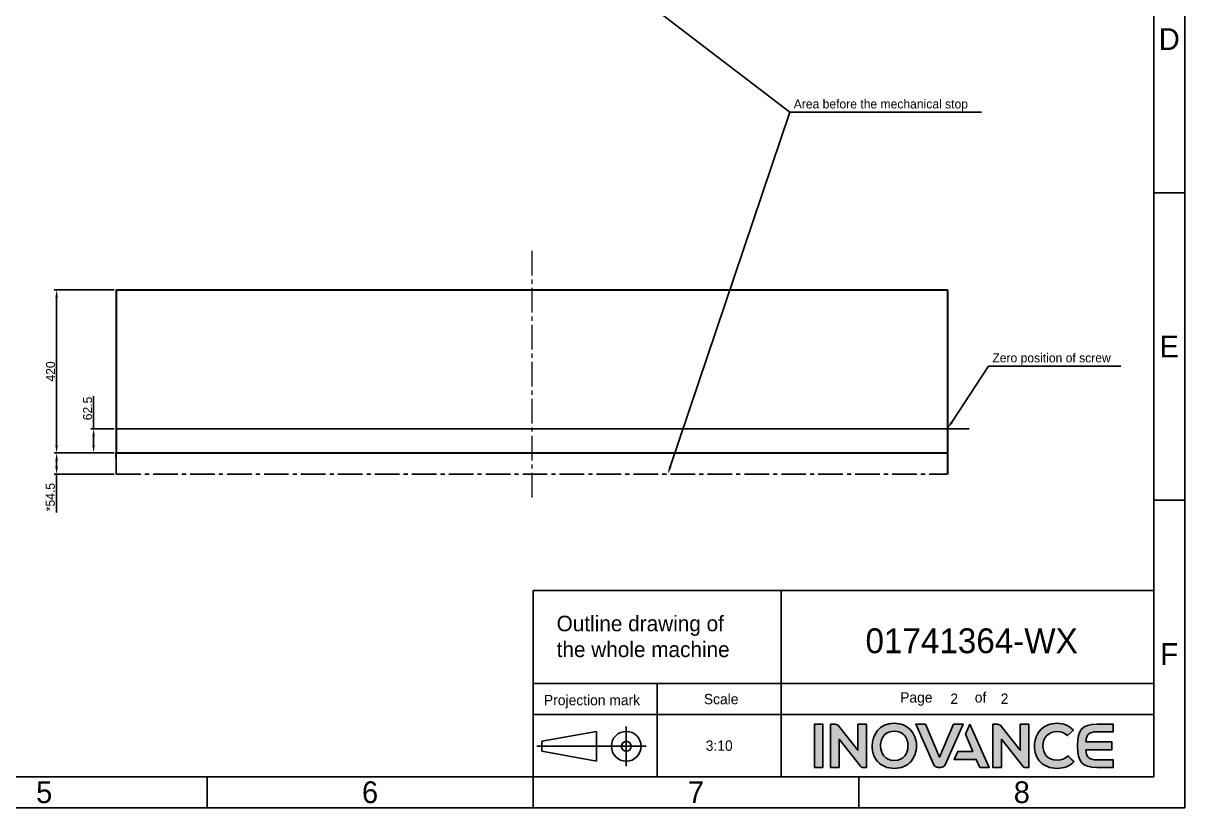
# Model space of a CAD drawing. Header units: millimetres. Extents: x 4061 to 8240, y 107 to 1541.
# Drawn here: x 7342 to 8240, y 115 to 722 of the extents above; entities that cross this region are included whole.
import ezdxf
from ezdxf import colors
from ezdxf.entities.mleader import LeaderData, LeaderLine
from ezdxf.enums import TextEntityAlignment as Align
from ezdxf.math import Vec2, Vec3

# ---------------------------------------------------------------- set-up
doc = ezdxf.new("R2010")
doc.units = ezdxf.units.MM
doc.linetypes.add('CENTER2', pattern=[28.575, 19.05, -3.175, 3.175, -3.175])
doc.layers.add('logo-蓝色', color=7, linetype='Continuous', true_color=0x008ccf)
doc.layers.add('中心线层', color=7, linetype='CENTER2', lineweight=0)
doc.layers.add('轮廓实线层', color=7, linetype='Continuous', lineweight=30)
doc.styles.get("Standard").update_dxf_attribs({"font": 'simsun.ttc'})
doc.styles.add('思源黑', font='SourceHanSansCN-Normal.ttf')
doc.dimstyles.new('尺寸标注_3_10比例', dxfattribs={"dimtxt": 7, "dimasz": 6, "dimexe": 2, "dimexo": 1.5, "dimgap": 1, "dimtad": 1, "dimdec": 1, "dimlfac": 3.333333, "dimdsep": 46, "dimtxsty": '思源黑', "dimcen": 0.09, "dimadec": 0, "dimazin": 0, "dimtp": 0.01, "dimtm": 0.01, "dimtfac": 1, "dimtdec": 1, "dimtofl": 0, "dimtmove": 0, "dimatfit": 3, "dimfxl": 0, "dimtolj": 1, "dimarcsym": 0})

# ---------------------------------------------------------------- blocks, each defined once
blk = doc.blocks.new('*D1392')
at = {"layer": 'Defpoints', "color": 0}
for p in [(7414.19, 515.45), (7368.09, 389.45), (7414.19, 389.45)]:
    blk.add_point(p, dxfattribs=at)
at = {"layer": '轮廓实线层', "color": 0, "lineweight": -2}
for p, q in [((7412.69, 515.45), (7366.09, 515.45)), ((7368.09, 509.45), (7368.09, 395.45)), ((7412.69, 389.45), (7366.09, 389.45))]:
    blk.add_line(p, q, dxfattribs=at)
at = {"layer": '轮廓实线层', "color": 0}
for points in [[(7369.09, 509.45), (7367.09, 509.45), (7368.09, 515.45)], [(7367.09, 395.45), (7369.09, 395.45), (7368.09, 389.45)]]:
    blk.add_solid(points, dxfattribs=at)
at = {"layer": '轮廓实线层', "color": 0, "insert": (7363.47, 452.45), "char_height": 7, "attachment_point": 5, "rotation": 90, "style": '思源黑'}
blk.add_mtext('\\A1;420', dxfattribs=at)
blk = doc.blocks.new('*D1421')
at = {"layer": 'Defpoints', "color": 0}
for p in [(7414.19, 389.45), (7368.09, 373.1), (7414.19, 373.1)]:
    blk.add_point(p, dxfattribs=at)
at = {"layer": '轮廓实线层', "color": 0, "lineweight": -2}
for p, q in [((7412.69, 389.45), (7366.09, 389.45)), ((7368.09, 383.45), (7368.09, 379.1)), ((7412.69, 373.1), (7366.09, 373.1)), ((7368.09, 373.1), (7368.09, 343.53))]:
    blk.add_line(p, q, dxfattribs=at)
at = {"layer": '轮廓实线层', "color": 0}
for points in [[(7369.09, 383.45), (7367.09, 383.45), (7368.09, 389.45)], [(7367.09, 379.1), (7369.09, 379.1), (7368.09, 373.1)]]:
    blk.add_solid(points, dxfattribs=at)
at = {"layer": '轮廓实线层', "color": 0, "insert": (7363.23, 355.32), "char_height": 7, "attachment_point": 5, "rotation": 90, "style": '思源黑'}
blk.add_mtext('\\A1;*54.5', dxfattribs=at)
blk = doc.blocks.new('*D1488')
at = {"color": 0, "lineweight": -2}
for p, q in [((7396.69, 408.2), (7396.69, 433.47)), ((7412.69, 408.2), (7394.69, 408.2)), ((7396.69, 402.2), (7396.69, 395.45)), ((7412.69, 389.45), (7394.69, 389.45))]:
    blk.add_line(p, q, dxfattribs=at)
at = {"color": 0}
for points in [[(7397.69, 402.2), (7395.69, 402.2), (7396.69, 408.2)], [(7395.69, 395.45), (7397.69, 395.45), (7396.69, 389.45)]]:
    blk.add_solid(points, dxfattribs=at)
at = {"layer": 'Defpoints', "color": 0}
for p in [(7414.19, 408.2), (7396.69, 389.45), (7414.19, 389.45)]:
    blk.add_point(p, dxfattribs=at)
at = {"color": 0, "insert": (7392.06, 423.83), "char_height": 7, "attachment_point": 5, "rotation": 90, "style": '思源黑'}
blk.add_mtext('\\A1;62.5', dxfattribs=at)

msp = doc.modelspace()

# ---------------------------------------------------------------- hatches: boundary and pattern name
at = {"layer": 'logo-蓝色'}
h = msp.add_hatch(color=256, dxfattribs=at)
h.dxf.hatch_style = 1
edge = h.paths.add_edge_path()
edge.add_spline(control_points=[(7954.071, 146.439), (7954.071, 146.439), (7960.667, 146.439), (7960.667, 146.439), (7960.667, 146.439), (7960.667, 146.439), (7960.667, 179.844), (7960.667, 179.844), (7960.667, 179.844), (7960.667, 179.844), (7954.071, 179.844), (7954.071, 179.844), (7954.071, 179.844), (7954.071, 179.844), (7954.071, 146.439), (7954.071, 146.439)], knot_values=[0, 0, 0, 0, 0.25, 0.25, 0.25, 0.25, 0.5, 0.5, 0.5, 0.5, 0.75, 0.75, 0.75, 0.75, 1, 1, 1, 1], degree=3, periodic=1)
h = msp.add_hatch(color=256, dxfattribs=at)
h.dxf.hatch_style = 1
edge = h.paths.add_edge_path()
edge.add_spline(control_points=[(7987.779, 179.871), (7987.779, 179.871), (7987.779, 159.762), (7987.779, 159.762), (7987.779, 159.762), (7987.779, 159.762), (7973.038, 178.403), (7973.038, 178.403), (7973.038, 178.403), (7972.374, 179.266), (7971.338, 179.818), (7970.174, 179.818), (7970.174, 179.818), (7970.174, 179.818), (7966.562, 179.818), (7966.562, 179.818), (7966.562, 179.818), (7966.562, 179.818), (7966.562, 146.404), (7966.562, 146.404), (7966.562, 146.404), (7966.562, 146.404), (7973.202, 146.404), (7973.202, 146.404), (7973.202, 146.404), (7973.202, 146.404), (7973.202, 168.256), (7973.202, 168.256), (7973.202, 168.256), (7973.202, 168.256), (7989.74, 147.427), (7989.74, 147.427), (7989.74, 147.427), (7990.22, 146.804), (7990.967, 146.404), (7991.803, 146.404), (7991.803, 146.404), (7991.803, 146.404), (7994.417, 146.404), (7994.417, 146.404), (7994.417, 146.404), (7994.417, 146.404), (7994.417, 179.871), (7994.417, 179.871), (7994.417, 179.871), (7994.417, 179.871), (7987.779, 179.871), (7987.779, 179.871)], knot_values=[0, 0, 0, 0, 0.0833333, 0.0833333, 0.0833333, 0.0833333, 0.1666667, 0.1666667, 0.1666667, 0.1666667, 0.25, 0.25, 0.25, 0.25, 0.3333333, 0.3333333, 0.3333333, 0.3333333, 0.4166667, 0.4166667, 0.4166667, 0.4166667, 0.5, 0.5, 0.5, 0.5, 0.5833333, 0.5833333, 0.5833333, 0.5833333, 0.6666667, 0.6666667, 0.6666667, 0.6666667, 0.75, 0.75, 0.75, 0.75, 0.8333333, 0.8333333, 0.8333333, 0.8333333, 0.9166667, 0.9166667, 0.9166667, 0.9166667, 1, 1, 1, 1], degree=3, periodic=1)
h = msp.add_hatch(color=256, dxfattribs=at)
h.dxf.hatch_style = 1
edge = h.paths.add_edge_path(flags=16)
edge.add_spline(control_points=[(8008.381, 171.564), (8010.271, 173.502), (8012.801, 174.472), (8015.887, 174.472), (8015.887, 174.472), (8018.95, 174.472), (8021.455, 173.511), (8023.317, 171.617), (8023.317, 171.617), (8025.377, 169.518), (8026.52, 166.343), (8026.47, 162.911), (8026.47, 162.911), (8026.373, 157.556), (8023.544, 151.847), (8015.887, 151.847), (8015.887, 151.847), (8008.265, 151.847), (8005.392, 157.538), (8005.25, 162.857), (8005.25, 162.857), (8005.165, 166.254), (8006.304, 169.43), (8008.381, 171.564)], knot_values=[0, 0, 0, 0, 0.1666667, 0.1666667, 0.1666667, 0.1666667, 0.3333333, 0.3333333, 0.3333333, 0.3333333, 0.5, 0.5, 0.5, 0.5, 0.6666667, 0.6666667, 0.6666667, 0.6666667, 0.8333333, 0.8333333, 0.8333333, 0.8333333, 1, 1, 1, 1], degree=3, periodic=0)
edge = h.paths.add_edge_path()
edge.add_spline(control_points=[(8015.887, 180.547), (8004.076, 180.547), (7998.709, 171.431), (7998.709, 162.945), (7998.709, 162.945), (7998.709, 158.34), (8000.199, 154.123), (8002.898, 151.055), (8002.898, 151.055), (8005.961, 147.569), (8010.462, 145.728), (8015.887, 145.728), (8015.887, 145.728), (8021.277, 145.728), (8025.759, 147.595), (8028.824, 151.126), (8028.824, 151.126), (8031.473, 154.204), (8032.967, 158.418), (8033.016, 162.99), (8033.016, 162.99), (8033.065, 167.918), (8031.278, 172.587), (8028.098, 175.798), (8028.098, 175.798), (8025.026, 178.91), (8020.797, 180.547), (8015.887, 180.547)], knot_values=[0, 0, 0, 0, 0.1428571, 0.1428571, 0.1428571, 0.1428572, 0.2857143, 0.2857143, 0.2857143, 0.2857143, 0.4285714, 0.4285714, 0.4285714, 0.4285714, 0.5714286, 0.5714286, 0.5714286, 0.5714286, 0.7142857, 0.7142857, 0.7142857, 0.7142857, 0.8571429, 0.8571429, 0.8571429, 0.8571429, 1, 1, 1, 1], degree=3, periodic=0)
h = msp.add_hatch(color=256, dxfattribs=at)
h.dxf.hatch_style = 1
edge = h.paths.add_edge_path()
edge.add_spline(control_points=[(8061.729, 179.844), (8061.729, 179.844), (8050.808, 154.31), (8050.808, 154.31), (8050.808, 154.31), (8050.808, 154.31), (8039.887, 179.844), (8039.887, 179.844), (8039.887, 179.844), (8039.887, 179.844), (8032.456, 179.844), (8032.456, 179.844), (8032.456, 179.844), (8032.456, 179.844), (8046.482, 148.574), (8046.482, 148.574), (8046.482, 148.574), (8047.042, 147.32), (8048.3, 146.439), (8049.767, 146.439), (8049.767, 146.439), (8049.767, 146.439), (8049.789, 146.439), (8049.789, 146.439), (8049.789, 146.439), (8049.789, 146.439), (8051.817, 146.439), (8051.817, 146.439), (8051.817, 146.439), (8051.817, 146.439), (8051.849, 146.439), (8051.849, 146.439), (8051.849, 146.439), (8053.307, 146.439), (8054.566, 147.32), (8055.126, 148.565), (8055.126, 148.565), (8055.126, 148.565), (8069.16, 179.844), (8069.16, 179.844), (8069.16, 179.844), (8069.16, 179.844), (8061.729, 179.844), (8061.729, 179.844)], knot_values=[0, 0, 0, 0, 0.0909091, 0.0909091, 0.0909091, 0.0909091, 0.1818182, 0.1818182, 0.1818182, 0.1818182, 0.2727273, 0.2727273, 0.2727273, 0.2727273, 0.3636364, 0.3636364, 0.3636364, 0.3636364, 0.4545455, 0.4545455, 0.4545455, 0.4545455, 0.5454545, 0.5454545, 0.5454545, 0.5454546, 0.6363636, 0.6363636, 0.6363636, 0.6363636, 0.7272727, 0.7272727, 0.7272727, 0.7272727, 0.8181818, 0.8181818, 0.8181818, 0.8181818, 0.9090909, 0.9090909, 0.9090909, 0.9090909, 1, 1, 1, 1], degree=3, periodic=1)
h = msp.add_hatch(color=256, dxfattribs=at)
h.dxf.hatch_style = 1
edge = h.paths.add_edge_path()
edge.add_spline(control_points=[(8074.301, 179.844), (8074.301, 179.844), (8070.828, 172.08), (8070.828, 172.08), (8070.828, 172.08), (8070.828, 172.08), (8076.587, 158.872), (8076.587, 158.872), (8076.587, 158.872), (8076.587, 158.872), (8064.905, 158.872), (8064.905, 158.872), (8064.905, 158.872), (8064.905, 158.872), (8062.107, 152.656), (8062.107, 152.656), (8062.107, 152.656), (8062.107, 152.656), (8079.263, 152.656), (8079.263, 152.656), (8079.263, 152.656), (8079.263, 152.656), (8082.047, 146.439), (8082.047, 146.439), (8082.047, 146.439), (8082.047, 146.439), (8089.291, 146.439), (8089.291, 146.439), (8089.291, 146.439), (8089.291, 146.439), (8074.301, 179.844), (8074.301, 179.844)], knot_values=[0, 0, 0, 0, 0.125, 0.125, 0.125, 0.125, 0.25, 0.25, 0.25, 0.25, 0.375, 0.375, 0.375, 0.375, 0.5, 0.5, 0.5, 0.5, 0.625, 0.625, 0.625, 0.625, 0.75, 0.75, 0.75, 0.75, 0.875, 0.875, 0.875, 0.875, 1, 1, 1, 1], degree=3, periodic=1)
h = msp.add_hatch(color=256, dxfattribs=at)
h.dxf.hatch_style = 1
edge = h.paths.add_edge_path()
edge.add_spline(control_points=[(8113.273, 179.871), (8113.273, 179.871), (8113.273, 159.762), (8113.273, 159.762), (8113.273, 159.762), (8113.273, 159.762), (8098.527, 178.403), (8098.527, 178.403), (8098.527, 178.403), (8097.869, 179.266), (8096.833, 179.818), (8095.663, 179.818), (8095.663, 179.818), (8095.663, 179.818), (8092.062, 179.818), (8092.062, 179.818), (8092.062, 179.818), (8092.062, 179.818), (8092.062, 146.404), (8092.062, 146.404), (8092.062, 146.404), (8092.062, 146.404), (8098.705, 146.404), (8098.705, 146.404), (8098.705, 146.404), (8098.705, 146.404), (8098.705, 168.256), (8098.705, 168.256), (8098.705, 168.256), (8098.705, 168.256), (8115.243, 147.427), (8115.243, 147.427), (8115.243, 147.427), (8115.723, 146.804), (8116.47, 146.404), (8117.301, 146.404), (8117.301, 146.404), (8117.301, 146.404), (8119.911, 146.404), (8119.911, 146.404), (8119.911, 146.404), (8119.911, 146.404), (8119.911, 179.871), (8119.911, 179.871), (8119.911, 179.871), (8119.911, 179.871), (8113.273, 179.871), (8113.273, 179.871)], knot_values=[0, 0, 0, 0, 0.0833333, 0.0833333, 0.0833333, 0.0833333, 0.1666667, 0.1666667, 0.1666667, 0.1666667, 0.25, 0.25, 0.25, 0.25, 0.3333333, 0.3333333, 0.3333333, 0.3333333, 0.4166667, 0.4166667, 0.4166667, 0.4166667, 0.5, 0.5, 0.5, 0.5, 0.5833333, 0.5833333, 0.5833333, 0.5833333, 0.6666667, 0.6666667, 0.6666667, 0.6666667, 0.75, 0.75, 0.75, 0.75, 0.8333333, 0.8333333, 0.8333333, 0.8333333, 0.9166667, 0.9166667, 0.9166667, 0.9166667, 1, 1, 1, 1], degree=3, periodic=1)
h = msp.add_hatch(color=256, dxfattribs=at)
h.dxf.hatch_style = 1
edge = h.paths.add_edge_path()
edge.add_spline(control_points=[(8150.092, 155.271), (8148.074, 153.243), (8144.947, 151.99), (8141.945, 151.99), (8141.945, 151.99), (8133.8, 151.99), (8130.838, 157.645), (8130.794, 162.955), (8130.794, 162.955), (8130.772, 166.139), (8131.906, 169.118), (8133.924, 171.164), (8133.924, 171.164), (8135.898, 173.147), (8138.669, 174.197), (8141.945, 174.197), (8141.945, 174.197), (8144.974, 174.197), (8147.753, 173.111), (8149.768, 171.137), (8149.768, 171.137), (8149.768, 171.137), (8149.901, 171.004), (8149.901, 171.004), (8149.901, 171.004), (8149.901, 171.004), (8154.357, 175.299), (8154.357, 175.299), (8154.357, 175.299), (8154.357, 175.299), (8154.206, 175.45), (8154.206, 175.45), (8154.206, 175.45), (8150.818, 178.786), (8146.584, 180.547), (8141.945, 180.547), (8141.945, 180.547), (8136.766, 180.547), (8132.359, 178.875), (8129.189, 175.709), (8129.189, 175.709), (8126.03, 172.506), (8124.225, 167.873), (8124.247, 162.946), (8124.247, 162.946), (8124.274, 158.321), (8125.769, 154.114), (8128.472, 151.09), (8128.472, 151.09), (8131.594, 147.577), (8136.254, 145.728), (8141.945, 145.728), (8141.945, 145.728), (8146.949, 145.728), (8151.334, 147.444), (8154.624, 150.69), (8154.624, 150.69), (8154.624, 150.69), (8154.779, 150.833), (8154.779, 150.833), (8154.779, 150.833), (8154.779, 150.833), (8150.248, 155.422), (8150.248, 155.422), (8150.248, 155.422), (8150.248, 155.422), (8150.092, 155.271), (8150.092, 155.271)], knot_values=[0, 0, 0, 0, 0.0588235, 0.0588235, 0.0588235, 0.0588235, 0.1176471, 0.1176471, 0.1176471, 0.1176471, 0.1764706, 0.1764706, 0.1764706, 0.1764706, 0.2352941, 0.2352941, 0.2352941, 0.2352941, 0.2941176, 0.2941176, 0.2941176, 0.2941177, 0.3529412, 0.3529412, 0.3529412, 0.3529412, 0.4117647, 0.4117647, 0.4117647, 0.4117647, 0.4705882, 0.4705882, 0.4705882, 0.4705882, 0.5294118, 0.5294118, 0.5294118, 0.5294118, 0.5882353, 0.5882353, 0.5882353, 0.5882353, 0.6470588, 0.6470588, 0.6470588, 0.6470588, 0.7058824, 0.7058824, 0.7058824, 0.7058824, 0.7647059, 0.7647059, 0.7647059, 0.7647059, 0.8235294, 0.8235294, 0.8235294, 0.8235294, 0.8823529, 0.8823529, 0.8823529, 0.882353, 0.9411765, 0.9411765, 0.9411765, 0.9411765, 1, 1, 1, 1], degree=3, periodic=0)
h = msp.add_hatch(color=256, dxfattribs=at)
h.dxf.hatch_style = 1
edge = h.paths.add_edge_path()
edge.add_spline(control_points=[(8172.669, 174.019), (8172.669, 174.019), (8185.174, 174.019), (8185.174, 174.019), (8185.174, 174.019), (8185.174, 174.019), (8185.174, 179.844), (8185.174, 179.844), (8185.174, 179.844), (8185.174, 179.844), (8172.514, 179.844), (8172.514, 179.844), (8172.514, 179.844), (8160.863, 179.844), (8157.666, 175.388), (8157.666, 163.551), (8157.666, 163.551), (8157.666, 163.551), (8157.666, 163.15), (8157.666, 163.15), (8157.666, 163.15), (8157.666, 163.15), (8157.666, 163.133), (8157.666, 163.133), (8157.666, 163.133), (8157.666, 163.133), (8157.666, 163.124), (8157.666, 163.124), (8157.666, 163.124), (8157.666, 163.124), (8157.666, 163.115), (8157.666, 163.115), (8157.666, 163.115), (8157.666, 163.115), (8157.666, 162.707), (8157.666, 162.707), (8157.666, 162.707), (8157.666, 150.878), (8160.863, 146.421), (8172.514, 146.421), (8172.514, 146.421), (8172.514, 146.421), (8185.174, 146.421), (8185.174, 146.421), (8185.174, 146.421), (8185.174, 146.421), (8185.174, 152.238), (8185.174, 152.238), (8185.174, 152.238), (8185.174, 152.238), (8172.669, 152.238), (8172.669, 152.238), (8172.669, 152.238), (8169.596, 152.238), (8167.28, 152.798), (8165.857, 154.408), (8165.857, 154.408), (8164.741, 155.671), (8164.229, 157.689), (8164.096, 160.02), (8164.096, 160.02), (8164.096, 160.02), (8184.085, 160.02), (8184.085, 160.02), (8184.085, 160.02), (8184.085, 160.02), (8184.085, 163.133), (8184.085, 163.133), (8184.085, 163.133), (8184.085, 163.133), (8184.085, 166.245), (8184.085, 166.245), (8184.085, 166.245), (8184.085, 166.245), (8164.096, 166.245), (8164.096, 166.245), (8164.096, 166.245), (8164.229, 168.558), (8164.741, 170.586), (8165.857, 171.857), (8165.857, 171.857), (8167.28, 173.467), (8169.596, 174.019), (8172.669, 174.019)], knot_values=[0, 0, 0, 0, 0.047619, 0.047619, 0.047619, 0.0476191, 0.0952381, 0.0952381, 0.0952381, 0.0952381, 0.1428571, 0.1428571, 0.1428571, 0.1428572, 0.1904762, 0.1904762, 0.1904762, 0.1904762, 0.2380952, 0.2380952, 0.2380952, 0.2380952, 0.2857143, 0.2857143, 0.2857143, 0.2857143, 0.3333333, 0.3333333, 0.3333333, 0.3333333, 0.3809524, 0.3809524, 0.3809524, 0.3809524, 0.4285714, 0.4285714, 0.4285714, 0.4285714, 0.4761905, 0.4761905, 0.4761905, 0.4761905, 0.5238095, 0.5238095, 0.5238095, 0.5238095, 0.5714286, 0.5714286, 0.5714286, 0.5714286, 0.6190476, 0.6190476, 0.6190476, 0.6190476, 0.6666667, 0.6666667, 0.6666667, 0.6666667, 0.7142857, 0.7142857, 0.7142857, 0.7142857, 0.7619048, 0.7619048, 0.7619048, 0.7619048, 0.8095238, 0.8095238, 0.8095238, 0.8095238, 0.8571429, 0.8571429, 0.8571429, 0.8571429, 0.9047619, 0.9047619, 0.9047619, 0.9047619, 0.952381, 0.952381, 0.952381, 0.952381, 1, 1, 1, 1], degree=3, periodic=0)

# ---------------------------------------------------------------- linework, layer by layer
at = {"color": 2}
for p, q in [((8240.499, 590.481), (8216.499, 590.481)), ((8240.499, 352.881), (8216.499, 352.881)), ((8216.499, 283.281), (7736.499, 283.281)), ((7736.499, 139.281), (7736.499, 283.281)), ((7736.499, 283.281), (7822.899, 283.281)), ((7928.499, 139.281), (7928.499, 283.281)), ((7736.499, 139.281), (7736.499, 211.281)), ((7736.499, 211.281), (7822.899, 211.281)), ((7736.499, 211.281), (8216.499, 211.281)), ((7832.499, 139.281), (7832.499, 211.281)), ((7736.499, 187.281), (7928.499, 187.281)), ((7743.332, 166.618), (7785.572, 174.298)), ((7785.572, 151.258), (7785.572, 174.298)), ((7808.612, 147.418), (7808.612, 178.138)), ((7823.972, 162.778), (7739.492, 162.778)), ((7743.332, 166.618), (7743.332, 158.938)), ((7785.572, 151.258), (7743.332, 158.938)), ((7484.499, 115.281), (7484.499, 139.281)), ((7736.499, 115.281), (7736.499, 139.281)), ((7988.499, 115.281), (7988.499, 139.281))]:
    msp.add_line(p, q, dxfattribs=at)
for p, q in [((7414.19, 389.449), (7414.19, 408.199)), ((7414.19, 408.199), (8073.879, 408.199)), ((7414.19, 389.449), (7414.19, 373.099))]:
    msp.add_line(p, q)
at = {"linetype": 'CENTER2'}
msp.add_line((7414.19, 373.099), (8056.993, 373.099), dxfattribs=at)
at = {"color": 2}
for points in [[(6224.499, 115.281), (6224.499, 1540.881), (8240.499, 1540.881), (8240.499, 115.281)], [(6344.499, 139.281), (6344.499, 1516.881), (8216.499, 1516.881), (8216.499, 139.281)], [(7928.499, 187.281), (8216.499, 187.281), (8216.499, 139.281), (7928.499, 139.281)]]:
    msp.add_lwpolyline(points, close=True, dxfattribs=at)
for radius in [11.52, 3.84]:
    msp.add_circle((7808.612, 162.778), radius, dxfattribs=at)
at = {"layer": 'logo-蓝色'}
for points, knots in [([(7954.071, 146.439), (7954.071, 146.439), (7960.667, 146.439), (7960.667, 146.439), (7960.667, 146.439), (7960.667, 146.439), (7960.667, 179.844), (7960.667, 179.844), (7960.667, 179.844), (7960.667, 179.844), (7954.071, 179.844), (7954.071, 179.844), (7954.071, 179.844), (7954.071, 179.844), (7954.071, 146.439), (7954.071, 146.439)], [0, 0, 0, 0, 0.25, 0.25, 0.25, 0.25, 0.5, 0.5, 0.5, 0.5, 0.75, 0.75, 0.75, 0.75, 1, 1, 1, 1]), ([(7987.779, 179.871), (7987.779, 179.871), (7987.779, 159.762), (7987.779, 159.762), (7987.779, 159.762), (7987.779, 159.762), (7973.038, 178.403), (7973.038, 178.403), (7973.038, 178.403), (7972.374, 179.266), (7971.338, 179.818), (7970.174, 179.818), (7970.174, 179.818), (7970.174, 179.818), (7966.562, 179.818), (7966.562, 179.818), (7966.562, 179.818), (7966.562, 179.818), (7966.562, 146.404), (7966.562, 146.404), (7966.562, 146.404), (7966.562, 146.404), (7973.202, 146.404), (7973.202, 146.404), (7973.202, 146.404), (7973.202, 146.404), (7973.202, 168.256), (7973.202, 168.256), (7973.202, 168.256), (7973.202, 168.256), (7989.74, 147.427), (7989.74, 147.427), (7989.74, 147.427), (7990.22, 146.804), (7990.967, 146.404), (7991.803, 146.404), (7991.803, 146.404), (7991.803, 146.404), (7994.417, 146.404), (7994.417, 146.404), (7994.417, 146.404), (7994.417, 146.404), (7994.417, 179.871), (7994.417, 179.871), (7994.417, 179.871), (7994.417, 179.871), (7987.779, 179.871), (7987.779, 179.871)], [0, 0, 0, 0, 0.0833333, 0.0833333, 0.0833333, 0.0833333, 0.1666667, 0.1666667, 0.1666667, 0.1666667, 0.25, 0.25, 0.25, 0.25, 0.3333333, 0.3333333, 0.3333333, 0.3333333, 0.4166667, 0.4166667, 0.4166667, 0.4166667, 0.5, 0.5, 0.5, 0.5, 0.5833333, 0.5833333, 0.5833333, 0.5833333, 0.6666667, 0.6666667, 0.6666667, 0.6666667, 0.75, 0.75, 0.75, 0.75, 0.8333333, 0.8333333, 0.8333333, 0.8333333, 0.9166667, 0.9166667, 0.9166667, 0.9166667, 1, 1, 1, 1]), ([(8015.887, 180.547), (8004.076, 180.547), (7998.709, 171.431), (7998.709, 162.945), (7998.709, 162.945), (7998.709, 158.34), (8000.199, 154.123), (8002.898, 151.055), (8002.898, 151.055), (8005.961, 147.569), (8010.462, 145.728), (8015.887, 145.728), (8015.887, 145.728), (8021.277, 145.728), (8025.759, 147.595), (8028.824, 151.126), (8028.824, 151.126), (8031.473, 154.204), (8032.967, 158.418), (8033.016, 162.99), (8033.016, 162.99), (8033.065, 167.918), (8031.278, 172.587), (8028.098, 175.798), (8028.098, 175.798), (8025.026, 178.91), (8020.797, 180.547), (8015.887, 180.547)], [0, 0, 0, 0, 0.1428571, 0.1428571, 0.1428571, 0.1428572, 0.2857143, 0.2857143, 0.2857143, 0.2857143, 0.4285714, 0.4285714, 0.4285714, 0.4285714, 0.5714286, 0.5714286, 0.5714286, 0.5714286, 0.7142857, 0.7142857, 0.7142857, 0.7142857, 0.8571429, 0.8571429, 0.8571429, 0.8571429, 1, 1, 1, 1]), ([(8061.729, 179.844), (8061.729, 179.844), (8050.808, 154.31), (8050.808, 154.31), (8050.808, 154.31), (8050.808, 154.31), (8039.887, 179.844), (8039.887, 179.844), (8039.887, 179.844), (8039.887, 179.844), (8032.456, 179.844), (8032.456, 179.844), (8032.456, 179.844), (8032.456, 179.844), (8046.482, 148.574), (8046.482, 148.574), (8046.482, 148.574), (8047.042, 147.32), (8048.3, 146.439), (8049.767, 146.439), (8049.767, 146.439), (8049.767, 146.439), (8049.789, 146.439), (8049.789, 146.439), (8049.789, 146.439), (8049.789, 146.439), (8051.817, 146.439), (8051.817, 146.439), (8051.817, 146.439), (8051.817, 146.439), (8051.849, 146.439), (8051.849, 146.439), (8051.849, 146.439), (8053.307, 146.439), (8054.566, 147.32), (8055.126, 148.565), (8055.126, 148.565), (8055.126, 148.565), (8069.16, 179.844), (8069.16, 179.844), (8069.16, 179.844), (8069.16, 179.844), (8061.729, 179.844), (8061.729, 179.844)], [0, 0, 0, 0, 0.0909091, 0.0909091, 0.0909091, 0.0909091, 0.1818182, 0.1818182, 0.1818182, 0.1818182, 0.2727273, 0.2727273, 0.2727273, 0.2727273, 0.3636364, 0.3636364, 0.3636364, 0.3636364, 0.4545455, 0.4545455, 0.4545455, 0.4545455, 0.5454545, 0.5454545, 0.5454545, 0.5454546, 0.6363636, 0.6363636, 0.6363636, 0.6363636, 0.7272727, 0.7272727, 0.7272727, 0.7272727, 0.8181818, 0.8181818, 0.8181818, 0.8181818, 0.9090909, 0.9090909, 0.9090909, 0.9090909, 1, 1, 1, 1]), ([(8074.301, 179.844), (8074.301, 179.844), (8070.828, 172.08), (8070.828, 172.08), (8070.828, 172.08), (8070.828, 172.08), (8076.587, 158.872), (8076.587, 158.872), (8076.587, 158.872), (8076.587, 158.872), (8064.905, 158.872), (8064.905, 158.872), (8064.905, 158.872), (8064.905, 158.872), (8062.107, 152.656), (8062.107, 152.656), (8062.107, 152.656), (8062.107, 152.656), (8079.263, 152.656), (8079.263, 152.656), (8079.263, 152.656), (8079.263, 152.656), (8082.047, 146.439), (8082.047, 146.439), (8082.047, 146.439), (8082.047, 146.439), (8089.291, 146.439), (8089.291, 146.439), (8089.291, 146.439), (8089.291, 146.439), (8074.301, 179.844), (8074.301, 179.844)], [0, 0, 0, 0, 0.125, 0.125, 0.125, 0.125, 0.25, 0.25, 0.25, 0.25, 0.375, 0.375, 0.375, 0.375, 0.5, 0.5, 0.5, 0.5, 0.625, 0.625, 0.625, 0.625, 0.75, 0.75, 0.75, 0.75, 0.875, 0.875, 0.875, 0.875, 1, 1, 1, 1]), ([(8113.273, 179.871), (8113.273, 179.871), (8113.273, 159.762), (8113.273, 159.762), (8113.273, 159.762), (8113.273, 159.762), (8098.527, 178.403), (8098.527, 178.403), (8098.527, 178.403), (8097.869, 179.266), (8096.833, 179.818), (8095.663, 179.818), (8095.663, 179.818), (8095.663, 179.818), (8092.062, 179.818), (8092.062, 179.818), (8092.062, 179.818), (8092.062, 179.818), (8092.062, 146.404), (8092.062, 146.404), (8092.062, 146.404), (8092.062, 146.404), (8098.705, 146.404), (8098.705, 146.404), (8098.705, 146.404), (8098.705, 146.404), (8098.705, 168.256), (8098.705, 168.256), (8098.705, 168.256), (8098.705, 168.256), (8115.243, 147.427), (8115.243, 147.427), (8115.243, 147.427), (8115.723, 146.804), (8116.47, 146.404), (8117.301, 146.404), (8117.301, 146.404), (8117.301, 146.404), (8119.911, 146.404), (8119.911, 146.404), (8119.911, 146.404), (8119.911, 146.404), (8119.911, 179.871), (8119.911, 179.871), (8119.911, 179.871), (8119.911, 179.871), (8113.273, 179.871), (8113.273, 179.871)], [0, 0, 0, 0, 0.0833333, 0.0833333, 0.0833333, 0.0833333, 0.1666667, 0.1666667, 0.1666667, 0.1666667, 0.25, 0.25, 0.25, 0.25, 0.3333333, 0.3333333, 0.3333333, 0.3333333, 0.4166667, 0.4166667, 0.4166667, 0.4166667, 0.5, 0.5, 0.5, 0.5, 0.5833333, 0.5833333, 0.5833333, 0.5833333, 0.6666667, 0.6666667, 0.6666667, 0.6666667, 0.75, 0.75, 0.75, 0.75, 0.8333333, 0.8333333, 0.8333333, 0.8333333, 0.9166667, 0.9166667, 0.9166667, 0.9166667, 1, 1, 1, 1]), ([(8150.092, 155.271), (8148.074, 153.243), (8144.947, 151.99), (8141.945, 151.99), (8141.945, 151.99), (8133.8, 151.99), (8130.838, 157.645), (8130.794, 162.955), (8130.794, 162.955), (8130.772, 166.139), (8131.906, 169.118), (8133.924, 171.164), (8133.924, 171.164), (8135.898, 173.147), (8138.669, 174.197), (8141.945, 174.197), (8141.945, 174.197), (8144.974, 174.197), (8147.753, 173.111), (8149.768, 171.137), (8149.768, 171.137), (8149.768, 171.137), (8149.901, 171.004), (8149.901, 171.004), (8149.901, 171.004), (8149.901, 171.004), (8154.357, 175.299), (8154.357, 175.299), (8154.357, 175.299), (8154.357, 175.299), (8154.206, 175.45), (8154.206, 175.45), (8154.206, 175.45), (8150.818, 178.786), (8146.584, 180.547), (8141.945, 180.547), (8141.945, 180.547), (8136.766, 180.547), (8132.359, 178.875), (8129.189, 175.709), (8129.189, 175.709), (8126.03, 172.506), (8124.225, 167.873), (8124.247, 162.946), (8124.247, 162.946), (8124.274, 158.321), (8125.769, 154.114), (8128.472, 151.09), (8128.472, 151.09), (8131.594, 147.577), (8136.254, 145.728), (8141.945, 145.728), (8141.945, 145.728), (8146.949, 145.728), (8151.334, 147.444), (8154.624, 150.69), (8154.624, 150.69), (8154.624, 150.69), (8154.779, 150.833), (8154.779, 150.833), (8154.779, 150.833), (8154.779, 150.833), (8150.248, 155.422), (8150.248, 155.422), (8150.248, 155.422), (8150.248, 155.422), (8150.092, 155.271), (8150.092, 155.271)], [0, 0, 0, 0, 0.0588235, 0.0588235, 0.0588235, 0.0588235, 0.1176471, 0.1176471, 0.1176471, 0.1176471, 0.1764706, 0.1764706, 0.1764706, 0.1764706, 0.2352941, 0.2352941, 0.2352941, 0.2352941, 0.2941176, 0.2941176, 0.2941176, 0.2941177, 0.3529412, 0.3529412, 0.3529412, 0.3529412, 0.4117647, 0.4117647, 0.4117647, 0.4117647, 0.4705882, 0.4705882, 0.4705882, 0.4705882, 0.5294118, 0.5294118, 0.5294118, 0.5294118, 0.5882353, 0.5882353, 0.5882353, 0.5882353, 0.6470588, 0.6470588, 0.6470588, 0.6470588, 0.7058824, 0.7058824, 0.7058824, 0.7058824, 0.7647059, 0.7647059, 0.7647059, 0.7647059, 0.8235294, 0.8235294, 0.8235294, 0.8235294, 0.8823529, 0.8823529, 0.8823529, 0.882353, 0.9411765, 0.9411765, 0.9411765, 0.9411765, 1, 1, 1, 1]), ([(8172.669, 174.019), (8172.669, 174.019), (8185.174, 174.019), (8185.174, 174.019), (8185.174, 174.019), (8185.174, 174.019), (8185.174, 179.844), (8185.174, 179.844), (8185.174, 179.844), (8185.174, 179.844), (8172.514, 179.844), (8172.514, 179.844), (8172.514, 179.844), (8160.863, 179.844), (8157.666, 175.388), (8157.666, 163.551), (8157.666, 163.551), (8157.666, 163.551), (8157.666, 163.15), (8157.666, 163.15), (8157.666, 163.15), (8157.666, 163.15), (8157.666, 163.133), (8157.666, 163.133), (8157.666, 163.133), (8157.666, 163.133), (8157.666, 163.124), (8157.666, 163.124), (8157.666, 163.124), (8157.666, 163.124), (8157.666, 163.115), (8157.666, 163.115), (8157.666, 163.115), (8157.666, 163.115), (8157.666, 162.707), (8157.666, 162.707), (8157.666, 162.707), (8157.666, 150.878), (8160.863, 146.421), (8172.514, 146.421), (8172.514, 146.421), (8172.514, 146.421), (8185.174, 146.421), (8185.174, 146.421), (8185.174, 146.421), (8185.174, 146.421), (8185.174, 152.238), (8185.174, 152.238), (8185.174, 152.238), (8185.174, 152.238), (8172.669, 152.238), (8172.669, 152.238), (8172.669, 152.238), (8169.596, 152.238), (8167.28, 152.798), (8165.857, 154.408), (8165.857, 154.408), (8164.741, 155.671), (8164.229, 157.689), (8164.096, 160.02), (8164.096, 160.02), (8164.096, 160.02), (8184.085, 160.02), (8184.085, 160.02), (8184.085, 160.02), (8184.085, 160.02), (8184.085, 163.133), (8184.085, 163.133), (8184.085, 163.133), (8184.085, 163.133), (8184.085, 166.245), (8184.085, 166.245), (8184.085, 166.245), (8184.085, 166.245), (8164.096, 166.245), (8164.096, 166.245), (8164.096, 166.245), (8164.229, 168.558), (8164.741, 170.586), (8165.857, 171.857), (8165.857, 171.857), (8167.28, 173.467), (8169.596, 174.019), (8172.669, 174.019)], [0, 0, 0, 0, 0.047619, 0.047619, 0.047619, 0.0476191, 0.0952381, 0.0952381, 0.0952381, 0.0952381, 0.1428571, 0.1428571, 0.1428571, 0.1428572, 0.1904762, 0.1904762, 0.1904762, 0.1904762, 0.2380952, 0.2380952, 0.2380952, 0.2380952, 0.2857143, 0.2857143, 0.2857143, 0.2857143, 0.3333333, 0.3333333, 0.3333333, 0.3333333, 0.3809524, 0.3809524, 0.3809524, 0.3809524, 0.4285714, 0.4285714, 0.4285714, 0.4285714, 0.4761905, 0.4761905, 0.4761905, 0.4761905, 0.5238095, 0.5238095, 0.5238095, 0.5238095, 0.5714286, 0.5714286, 0.5714286, 0.5714286, 0.6190476, 0.6190476, 0.6190476, 0.6190476, 0.6666667, 0.6666667, 0.6666667, 0.6666667, 0.7142857, 0.7142857, 0.7142857, 0.7142857, 0.7619048, 0.7619048, 0.7619048, 0.7619048, 0.8095238, 0.8095238, 0.8095238, 0.8095238, 0.8571429, 0.8571429, 0.8571429, 0.8571429, 0.9047619, 0.9047619, 0.9047619, 0.9047619, 0.952381, 0.952381, 0.952381, 0.952381, 1, 1, 1, 1]), ([(8008.381, 171.564), (8010.271, 173.502), (8012.801, 174.472), (8015.887, 174.472), (8015.887, 174.472), (8018.95, 174.472), (8021.455, 173.511), (8023.317, 171.617), (8023.317, 171.617), (8025.377, 169.518), (8026.52, 166.343), (8026.47, 162.911), (8026.47, 162.911), (8026.373, 157.556), (8023.544, 151.847), (8015.887, 151.847), (8015.887, 151.847), (8008.265, 151.847), (8005.392, 157.538), (8005.25, 162.857), (8005.25, 162.857), (8005.165, 166.254), (8006.304, 169.43), (8008.381, 171.564)], [0, 0, 0, 0, 0.1666667, 0.1666667, 0.1666667, 0.1666667, 0.3333333, 0.3333333, 0.3333333, 0.3333333, 0.5, 0.5, 0.5, 0.5, 0.6666667, 0.6666667, 0.6666667, 0.6666667, 0.8333333, 0.8333333, 0.8333333, 0.8333333, 1, 1, 1, 1])]:
    msp.add_open_spline(points, degree=3, knots=knots, dxfattribs=at)
at = {"layer": '中心线层'}
msp.add_line((7735.591, 545.618), (7735.591, 352.443), dxfattribs=at)
at = {"layer": '轮廓实线层'}
for p, q in [((7414.19, 515.449), (8056.993, 515.449)), ((7414.19, 515.449), (7414.19, 389.449)), ((8056.993, 515.449), (8056.993, 389.449)), ((7414.19, 389.449), (8056.993, 389.449)), ((7414.19, 385.699), (7414.19, 389.449)), ((8056.993, 389.449), (8056.993, 373.099))]:
    msp.add_line(p, q, dxfattribs=at)

# ---------------------------------------------------------------- texts
at = {"color": 2, "style": '思源黑'}
for s, height, p in [('D', 16.8, (8228.499, 709.281)), ('E', 16.8, (8228.499, 471.681)), ('F', 16.8, (8228.499, 234.081)), ('Projection mark', 8, (7782.14, 198.487)), ('Scale', 8, (7881.984, 199.281)), ('5', 16.8, (7358.499, 127.281)), ('6', 16.8, (7610.499, 127.281)), ('7', 16.8, (7862.499, 127.281)), ('8', 16.8, (8114.499, 127.281))]:
    msp.add_text(s, height=height, dxfattribs=at).set_placement(p, align=Align.MIDDLE_CENTER)
msp.add_text('Page           of    ', height=8, dxfattribs=at).set_placement((8059.675, 199.586), align=Align.MIDDLE)
at = {"color": 2, "insert": (7754.779, 263.679), "char_height": 12, "width": 145.17473, "attachment_point": 1}
msp.add_mtext('{\\fSource Han Sans CN Regular|b0|i0|c0|p34;Outline drawing of the whole machine}', dxfattribs=at)
at = {"color": 7, "style": '思源黑'}
for tag, text, height, p in [('01741364-WX', '0101****-WX', 19.2, (8075.685, 244.33)), ('3:10', '1:1', 8, (7880.499, 163.281))]:
    msp.add_attdef(tag, text=text, height=height, dxfattribs=at).set_placement(p, align=Align.MIDDLE)
at = {"linetype": 'Continuous', "lineweight": 0, "ltscale": 0.3, "style": '思源黑'}
for text, p in [('1', (8062.194, 199.586)), ('2', (8101.111, 199.586))]:
    msp.add_attdef('2', text=text, height=8, dxfattribs=at).set_placement(p, align=Align.MIDDLE)

# ---------------------------------------------------------------- dimensions: what is measured, and where the dimension line sits
dim = msp.add_linear_dim(base=(7396.688, 389.449), p1=(7414.19, 408.199), p2=(7414.19, 389.449), angle=90, dimstyle='尺寸标注_3_10比例')
dim.commit()
dim.dimension.update_dxf_attribs({"geometry": '*D1488', "text_midpoint": (7396.688, 423.833), "dimtype": 160})
at = {"layer": '轮廓实线层'}
dim = msp.add_linear_dim(base=(7368.091, 389.449), p1=(7414.19, 515.449), p2=(7414.19, 389.449), angle=90, dimstyle='尺寸标注_3_10比例', dxfattribs=at)
dim.commit()
dim.dimension.update_dxf_attribs({"geometry": '*D1392', "text_midpoint": (7363.465, 452.449)})
dim = msp.add_linear_dim(base=(7368.091, 373.099), p1=(7414.19, 389.449), p2=(7414.19, 373.099), angle=90, text='*<>', dimstyle='尺寸标注_3_10比例', dxfattribs=at)
dim.commit()
dim.dimension.update_dxf_attribs({"geometry": '*D1421', "text_midpoint": (7368.091, 355.316), "dimtype": 160})

# ---------------------------------------------------------------- leaders
ml = msp.add_multileader_mtext('Standard')
ml.set_content('{\\C256;Area before the mechanical stop}', style='思源黑')
ml.set_leader_properties()
ml.build(insert=Vec2(0, 0))
ml.multileader.update_dxf_attribs({"text_left_attachment_type": 5, "text_right_attachment_type": 5, "dogleg_length": 1, "arrow_head_size": 6})
ctx = ml.context
ctx.base_point, ctx.char_height, ctx.arrow_head_size, ctx.plane_origin = Vec3(7936.095, 652.729), 7, 6, Vec3(7785.24, 767.422)
ctx.left_attachment, ctx.right_attachment = 5, 5
notes = []
notes.append((ctx, [(1, (1, 1, 0), (7935.095, 652.729), (1, 0), 1, [(0, [(7785.24, 767.422)], 0, []), (1, [(7840.712, 373.099)], 0, [])])]))
ctx.mtext.insert, ctx.mtext.flow_direction = Vec3(7938.095, 662.685), 5
ml = msp.add_multileader_mtext('Standard')
ml.set_content('{\\C256;Zero position of screw}', style='思源黑')
ml.set_leader_properties()
ml.build(insert=Vec2(0, 0))
ml.multileader.update_dxf_attribs({"text_left_attachment_type": 5, "text_right_attachment_type": 5, "dogleg_length": 1, "arrow_head_size": 6})
ctx = ml.context
ctx.base_point, ctx.char_height, ctx.arrow_head_size, ctx.plane_origin = Vec3(8089.707, 456.51), 7, 6, Vec3(8065.464, 415.699)
ctx.left_attachment, ctx.right_attachment = 5, 5
notes.append((ctx, [(0, (1, 1, 0), (8088.707, 456.51), (1, 0), 1, [(0, [(8056.993, 408.199)], 0, [])])]))
ctx.mtext.insert, ctx.mtext.flow_direction = Vec3(8091.707, 466.466), 5
for ctx, leaders in notes:
    for number, flags, end, landing, length, lines in leaders:
        leader = LeaderData()
        leader.index, (leader.has_last_leader_line, leader.has_dogleg_vector, leader.attachment_direction) = number, flags
        leader.last_leader_point, leader.dogleg_vector, leader.dogleg_length = Vec3(end), Vec3(landing), length
        for number, points, colour, breaks in lines:
            line = LeaderLine()
            line.index, line.vertices, line.color, line.breaks = number, Vec3.list(points), colors.encode_raw_color(colour), breaks
            leader.lines.append(line)
        ctx.leaders.append(leader)

doc.saveas('drawing.dxf')
